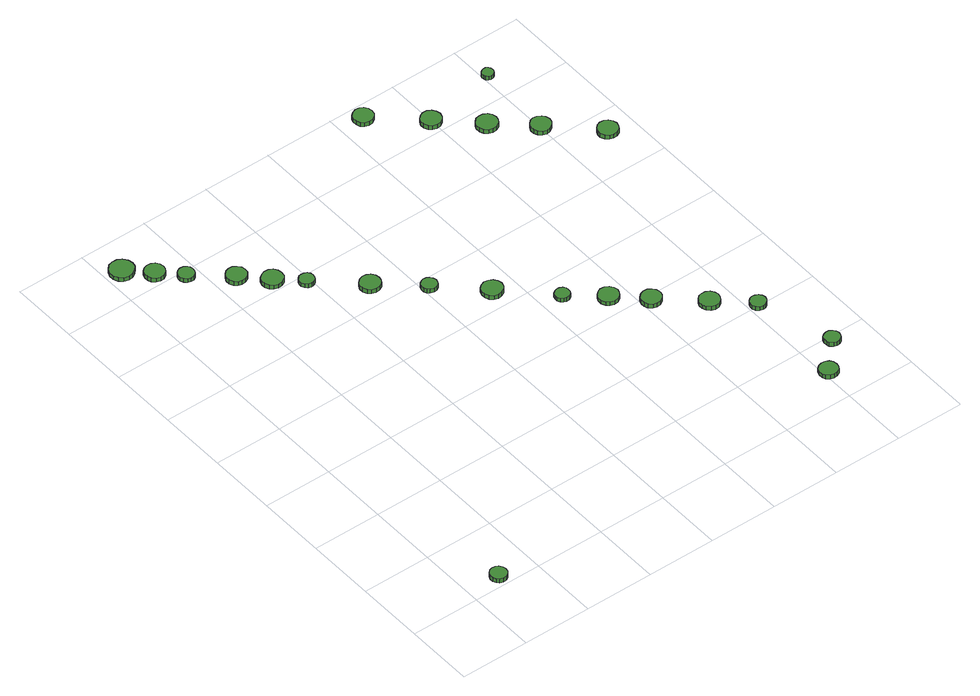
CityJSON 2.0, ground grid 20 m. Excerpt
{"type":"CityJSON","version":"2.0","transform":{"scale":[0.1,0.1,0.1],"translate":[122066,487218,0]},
"CityObjects":{
"tree1":{"type":"SolitaryVegetationObject","attributes":{"function":"something"},"geometry":[{"type":"MultiSurface","lod":"1","boundaries":[[[0,1,2,3,4,5,6,7,8,9,10,11,12,13,14]],[[15,16,17,18,19,20,21,22,23,24,25,26,27,28,29]],[[0,29,28,1]],[[1,28,27,2]],[[2,27,26,3]],[[3,26,25,4]],[[4,25,24,5]],[[5,24,23,6]],[[6,23,22,7]],[[7,22,21,8]],[[8,21,20,9]],[[9,20,19,10]],[[10,19,18,11]],[[11,18,17,12]],[[12,17,16,13]],[[13,16,15,14]],[[14,15,29,0]]]}]},
"tree2":{"type":"SolitaryVegetationObject","attributes":{"function":"something"},"geometry":[{"type":"MultiSurface","lod":"1","boundaries":[[[30,31,32,33,34,35,36,37,38,39,40,41,42,43,44]],[[45,46,47,48,49,50,51,52,53,54,55,56,57,58,59]],[[30,59,58,31]],[[31,58,57,32]],[[32,57,56,33]],[[33,56,55,34]],[[34,55,54,35]],[[35,54,53,36]],[[36,53,52,37]],[[37,52,51,38]],[[38,51,50,39]],[[39,50,49,40]],[[40,49,48,41]],[[41,48,47,42]],[[42,47,46,43]],[[43,46,45,44]],[[44,45,59,30]]]}]},
"tree3":{"type":"SolitaryVegetationObject","attributes":{"function":"something"},"geometry":[{"type":"MultiSurface","lod":"1","boundaries":[[[60,61,62,63,64,65,66,67,68,69,70,71,72,73,74]],[[75,76,77,78,79,80,81,82,83,84,85,86,87,88,89]],[[60,89,88,61]],[[61,88,87,62]],[[62,87,86,63]],[[63,86,85,64]],[[64,85,84,65]],[[65,84,83,66]],[[66,83,82,67]],[[67,82,81,68]],[[68,81,80,69]],[[69,80,79,70]],[[70,79,78,71]],[[71,78,77,72]],[[72,77,76,73]],[[73,76,75,74]],[[74,75,89,60]]]}]},
"tree4":{"type":"SolitaryVegetationObject","attributes":{"function":"something"},"geometry":[{"type":"MultiSurface","lod":"1","boundaries":[[[90,91,92,93,94,95,96,97,98,99,100,101,102,103,104]],[[105,106,107,108,109,110,111,112,113,114,115,116,117,118,119]],[[90,119,118,91]],[[91,118,117,92]],[[92,117,116,93]],[[93,116,115,94]],[[94,115,114,95]],[[95,114,113,96]],[[96,113,112,97]],[[97,112,111,98]],[[98,111,110,99]],[[99,110,109,100]],[[100,109,108,101]],[[101,108,107,102]],[[102,107,106,103]],[[103,106,105,104]],[[104,105,119,90]]]}]},
"tree5":{"type":"SolitaryVegetationObject","attributes":{"function":"something"},"geometry":[{"type":"MultiSurface","lod":"1","boundaries":[[[120,121,122,123,124,125,126,127,128,129,130,131,132,133,134]],[[135,136,137,138,139,140,141,142,143,144,145,146,147,148,149]],[[120,149,148,121]],[[121,148,147,122]],[[122,147,146,123]],[[123,146,145,124]],[[124,145,144,125]],[[125,144,143,126]],[[126,143,142,127]],[[127,142,141,128]],[[128,141,140,129]],[[129,140,139,130]],[[130,139,138,131]],[[131,138,137,132]],[[132,137,136,133]],[[133,136,135,134]],[[134,135,149,120]]]}]},
"tree6":{"type":"SolitaryVegetationObject","attributes":{"function":"something"},"geometry":[{"type":"MultiSurface","lod":"1","boundaries":[[[150,151,152,153,154,155,156,157,158,159,160,161,162,163,164]],[[165,166,167,168,169,170,171,172,173,174,175,176,177,178,179]],[[150,179,178,151]],[[151,178,177,152]],[[152,177,176,153]],[[153,176,175,154]],[[154,175,174,155]],[[155,174,173,156]],[[156,173,172,157]],[[157,172,171,158]],[[158,171,170,159]],[[159,170,169,160]],[[160,169,168,161]],[[161,168,167,162]],[[162,167,166,163]],[[163,166,165,164]],[[164,165,179,150]]]}]},
"tree7":{"type":"SolitaryVegetationObject","attributes":{"function":"something"},"geometry":[{"type":"MultiSurface","lod":"1","boundaries":[[[180,181,182,183,184,185,186,187,188,189,190,191,192,193,194]],[[195,196,197,198,199,200,201,202,203,204,205,206,207,208,209]],[[180,209,208,181]],[[181,208,207,182]],[[182,207,206,183]],[[183,206,205,184]],[[184,205,204,185]],[[185,204,203,186]],[[186,203,202,187]],[[187,202,201,188]],[[188,201,200,189]],[[189,200,199,190]],[[190,199,198,191]],[[191,198,197,192]],[[192,197,196,193]],[[193,196,195,194]],[[194,195,209,180]]]}]},
"tree8":{"type":"SolitaryVegetationObject","attributes":{"function":"something"},"geometry":[{"type":"MultiSurface","lod":"1","boundaries":[[[210,211,212,213,214,215,216,217,218,219,220,221,222,223,224]],[[225,226,227,228,229,230,231,232,233,234,235,236,237,238,239]],[[210,239,238,211]],[[211,238,237,212]],[[212,237,236,213]],[[213,236,235,214]],[[214,235,234,215]],[[215,234,233,216]],[[216,233,232,217]],[[217,232,231,218]],[[218,231,230,219]],[[219,230,229,220]],[[220,229,228,221]],[[221,228,227,222]],[[222,227,226,223]],[[223,226,225,224]],[[224,225,239,210]]]}]},
"tree9":{"type":"SolitaryVegetationObject","attributes":{"function":"something"},"geometry":[{"type":"MultiSurface","lod":"1","boundaries":[[[240,241,242,243,244,245,246,247,248,249,250,251,252,253,254]],[[255,256,257,258,259,260,261,262,263,264,265,266,267,268,269]],[[240,269,268,241]],[[241,268,267,242]],[[242,267,266,243]],[[243,266,265,244]],[[244,265,264,245]],[[245,264,263,246]],[[246,263,262,247]],[[247,262,261,248]],[[248,261,260,249]],[[249,260,259,250]],[[250,259,258,251]],[[251,258,257,252]],[[252,257,256,253]],[[253,256,255,254]],[[254,255,269,240]]]}]},
"tree10":{"type":"SolitaryVegetationObject","attributes":{"function":"something"},"geometry":[{"type":"MultiSurface","lod":"1","boundaries":[[[270,271,272,273,274,275,276,277,278,279,280,281,282,283,284]],[[285,286,287,288,289,290,291,292,293,294,295,296,297,298,299]],[[270,299,298,271]],[[271,298,297,272]],[[272,297,296,273]],[[273,296,295,274]],[[274,295,294,275]],[[275,294,293,276]],[[276,293,292,277]],[[277,292,291,278]],[[278,291,290,279]],[[279,290,289,280]],[[280,289,288,281]],[[281,288,287,282]],[[282,287,286,283]],[[283,286,285,284]],[[284,285,299,270]]]}]},
"tree11":{"type":"SolitaryVegetationObject","attributes":{"function":"something"},"geometry":[{"type":"MultiSurface","lod":"1","boundaries":[[[300,301,302,303,304,305,306,307,308,309,310,311,312,313,314]],[[315,316,317,318,319,320,321,322,323,324,325,326,327,328,329]],[[300,329,328,301]],[[301,328,327,302]],[[302,327,326,303]],[[303,326,325,304]],[[304,325,324,305]],[[305,324,323,306]],[[306,323,322,307]],[[307,322,321,308]],[[308,321,320,309]],[[309,320,319,310]],[[310,319,318,311]],[[311,318,317,312]],[[312,317,316,313]],[[313,316,315,314]],[[314,315,329,300]]]}]},
"tree12":{"type":"SolitaryVegetationObject","attributes":{"function":"something"},"geometry":[{"type":"MultiSurface","lod":"1","boundaries":[[[330,331,332,333,334,335,336,337,338,339,340,341,342,343,344]],[[345,346,347,348,349,350,351,352,353,354,355,356,357,358,359]],[[330,359,358,331]],[[331,358,357,332]],[[332,357,356,333]],[[333,356,355,334]],[[334,355,354,335]],[[335,354,353,336]],[[336,353,352,337]],[[337,352,351,338]],[[338,351,350,339]],[[339,350,349,340]],[[340,349,348,341]],[[341,348,347,342]],[[342,347,346,343]],[[343,346,345,344]],[[344,345,359,330]]]}]},
"tree13":{"type":"SolitaryVegetationObject","attributes":{"function":"something"},"geometry":[{"type":"MultiSurface","lod":"1","boundaries":[[[360,361,362,363,364,365,366,367,368,369,370,371,372,373,374]],[[375,376,377,378,379,380,381,382,383,384,385,386,387,388,389]],[[360,389,388,361]],[[361,388,387,362]],[[362,387,386,363]],[[363,386,385,364]],[[364,385,384,365]],[[365,384,383,366]],[[366,383,382,367]],[[367,382,381,368]],[[368,381,380,369]],[[369,380,379,370]],[[370,379,378,371]],[[371,378,377,372]],[[372,377,376,373]],[[373,376,375,374]],[[374,375,389,360]]]}]},
"tree14":{"type":"SolitaryVegetationObject","attributes":{"function":"something"},"geometry":[{"type":"MultiSurface","lod":"1","boundaries":[[[390,391,392,393,394,395,396,397,398,399,400,401,402,403,404]],[[405,406,407,408,409,410,411,412,413,414,415,416,417,418,419]],[[390,419,418,391]],[[391,418,417,392]],[[392,417,416,393]],[[393,416,415,394]],[[394,415,414,395]],[[395,414,413,396]],[[396,413,412,397]],[[397,412,411,398]],[[398,411,410,399]],[[399,410,409,400]],[[400,409,408,401]],[[401,408,407,402]],[[402,407,406,403]],[[403,406,405,404]],[[404,405,419,390]]]}]},
"tree15":{"type":"SolitaryVegetationObject","attributes":{"function":"something"},"geometry":[{"type":"MultiSurface","lod":"1","boundaries":[[[420,421,422,423,424,425,426,427,428,429,430,431,432,433,434]],[[435,436,437,438,439,440,441,442,443,444,445,446,447,448,449]],[[420,449,448,421]],[[421,448,447,422]],[[422,447,446,423]],[[423,446,445,424]],[[424,445,444,425]],[[425,444,443,426]],[[426,443,442,427]],[[427,442,441,428]],[[428,441,440,429]],[[429,440,439,430]],[[430,439,438,431]],[[431,438,437,432]],[[432,437,436,433]],[[433,436,435,434]],[[434,435,449,420]]]}]},
"tree16":{"type":"SolitaryVegetationObject","attributes":{"function":"something"},"geometry":[{"type":"MultiSurface","lod":"1","boundaries":[[[450,451,452,453,454,455,456,457,458,459,460,461,462,463,464]],[[465,466,467,468,469,470,471,472,473,474,475,476,477,478,479]],[[450,479,478,451]],[[451,478,477,452]],[[452,477,476,453]],[[453,476,475,454]],[[454,475,474,455]],[[455,474,473,456]],[[456,473,472,457]],[[457,472,471,458]],[[458,471,470,459]],[[459,470,469,460]],[[460,469,468,461]],[[461,468,467,462]],[[462,467,466,463]],[[463,466,465,464]],[[464,465,479,450]]]}]},
"tree17":{"type":"SolitaryVegetationObject","attributes":{"function":"something"},"geometry":[{"type":"MultiSurface","lod":"1","boundaries":[[[480,481,482,483,484,485,486,487,488,489,490,491,492,493,494]],[[495,496,497,498,499,500,501,502,503,504,505,506,507,508,509]],[[480,509,508,481]],[[481,508,507,482]],[[482,507,506,483]],[[483,506,505,484]],[[484,505,504,485]],[[485,504,503,486]],[[486,503,502,487]],[[487,502,501,488]],[[488,501,500,489]],[[489,500,499,490]],[[490,499,498,491]],[[491,498,497,492]],[[492,497,496,493]],[[493,496,495,494]],[[494,495,509,480]]]}]},
"tree18":{"type":"SolitaryVegetationObject","attributes":{"function":"something"},"geometry":[{"type":"MultiSurface","lod":"1","boundaries":[[[510,511,512,513,514,515,516,517,518,519,520,521,522,523,524]],[[525,526,527,528,529,530,531,532,533,534,535,536,537,538,539]],[[510,539,538,511]],[[511,538,537,512]],[[512,537,536,513]],[[513,536,535,514]],[[514,535,534,515]],[[515,534,533,516]],[[516,533,532,517]],[[517,532,531,518]],[[518,531,530,519]],[[519,530,529,520]],[[520,529,528,521]],[[521,528,527,522]],[[522,527,526,523]],[[523,526,525,524]],[[524,525,539,510]]]}]},
"tree19":{"type":"SolitaryVegetationObject","attributes":{"function":"something"},"geometry":[{"type":"MultiSurface","lod":"1","boundaries":[[[540,541,542,543,544,545,546,547,548,549,550,551,552,553,554]],[[555,556,557,558,559,560,561,562,563,564,565,566,567,568,569]],[[540,569,568,541]],[[541,568,567,542]],[[542,567,566,543]],[[543,566,565,544]],[[544,565,564,545]],[[545,564,563,546]],[[546,563,562,547]],[[547,562,561,548]],[[548,561,560,549]],[[549,560,559,550]],[[550,559,558,551]],[[551,558,557,552]],[[552,557,556,553]],[[553,556,555,554]],[[554,555,569,540]]]}]},
"tree20":{"type":"SolitaryVegetationObject","attributes":{"function":"something"},"geometry":[{"type":"MultiSurface","lod":"1","boundaries":[[[570,571,572,573,574,575,576,577,578,579,580,581,582,583,584]],[[585,586,587,588,589,590,591,592,593,594,595,596,597,598,599]],[[570,599,598,571]],[[571,598,597,572]],[[572,597,596,573]],[[573,596,595,574]],[[574,595,594,575]],[[575,594,593,576]],[[576,593,592,577]],[[577,592,591,578]],[[578,591,590,579]],[[579,590,589,580]],[[580,589,588,581]],[[581,588,587,582]],[[582,587,586,583]],[[583,586,585,584]],[[584,585,599,570]]]}]},
"tree21":{"type":"SolitaryVegetationObject","attributes":{"function":"something"},"geometry":[{"type":"MultiSurface","lod":"1","boundaries":[[[600,601,602,603,604,605,606,607,608,609,610,611,612,613,614]],[[615,616,617,618,619,620,621,622,623,624,625,626,627,628,629]],[[600,629,628,601]],[[601,628,627,602]],[[602,627,626,603]],[[603,626,625,604]],[[604,625,624,605]],[[605,624,623,606]],[[606,623,622,607]],[[607,622,621,608]],[[608,621,620,609]],[[609,620,619,610]],[[610,619,618,611]],[[611,618,617,612]],[[612,617,616,613]],[[613,616,615,614]],[[614,615,629,600]]]}]},
"tree22":{"type":"SolitaryVegetationObject","attributes":{"function":"something"},"geometry":[{"type":"MultiSurface","lod":"1","boundaries":[[[630,631,632,633,634,635,636,637,638,639,640,641,642,643,644]],[[645,646,647,648,649,650,651,652,653,654,655,656,657,658,659]],[[630,659,658,631]],[[631,658,657,632]],[[632,657,656,633]],[[633,656,655,634]],[[634,655,654,635]],[[635,654,653,636]],[[636,653,652,637]],[[637,652,651,638]],[[638,651,650,639]],[[639,650,649,640]],[[640,649,648,641]],[[641,648,647,642]],[[642,647,646,643]],[[643,646,645,644]],[[644,645,659,630]]]}]},
"tree23":{"type":"SolitaryVegetationObject","attributes":{"function":"something"},"geometry":[{"type":"MultiSurface","lod":"1","boundaries":[[[660,661,662,663,664,665,666,667,668,669,670,671,672,673,674]],[[675,676,677,678,679,680,681,682,683,684,685,686,687,688,689]],[[660,689,688,661]],[[661,688,687,662]],[[662,687,686,663]],[[663,686,685,664]],[[664,685,684,665]],[[665,684,683,666]],[[666,683,682,667]],[[667,682,681,668]],[[668,681,680,669]],[[669,680,679,670]],[[670,679,678,671]],[[671,678,677,672]],[[672,677,676,673]],[[673,676,675,674]],[[674,675,689,660]]]}]}
},
"vertices":[
[120,32,15],[118,42,15],[112,50,15],[104,55,15],[94,56,15],[84,53,15],[77,46,15],[73,37,15],[73,27,15],[77,18,15],[84,11,15],[94,8,15],[104,9,15],[112,14,15],[118,22,15],[118,22,2],[112,14,2],[104,9,2],[94,8,2],[84,11,2],[77,18,2],[73,27,2],[73,37,2],[77,46,2],[84,53,2],[94,56,2],[104,55,2],[112,50,2],[118,42,2],[120,32,2],
[78,1492,17],[75,1506,17],[66,1518,17],[54,1525,17],[40,1526,17],[26,1522,17],[16,1512,17],[10,1499,17],[10,1485,17],[16,1472,17],[26,1463,17],[40,1458,17],[54,1460,17],[66,1467,17],[75,1478,17],[75,1478,4],[66,1467,4],[54,1460,4],[40,1458,4],[26,1463,4],[16,1472,4],[10,1485,4],[10,1499,4],[16,1512,4],[26,1522,4],[40,1526,4],[54,1525,4],[66,1518,4],[75,1506,4],[78,1492,4],
[132,1435,16],[130,1447,16],[123,1456,16],[113,1462,16],[101,1463,16],[90,1460,16],[81,1452,16],[77,1441,16],[77,1429,16],[81,1419,16],[90,1411,16],[101,1407,16],[113,1408,16],[123,1414,16],[130,1424,16],[130,1424,3],[123,1414,3],[113,1408,3],[101,1407,3],[90,1411,3],[81,1419,3],[77,1429,3],[77,1441,3],[81,1452,3],[90,1460,3],[101,1463,3],[113,1462,3],[123,1456,3],[130,1447,3],[132,1435,3],
[185,1380,16],[183,1390,16],[178,1397,16],[170,1402,16],[160,1403,16],[151,1400,16],[144,1394,16],[140,1385,16],[140,1376,16],[144,1367,16],[151,1360,16],[160,1357,16],[170,1358,16],[178,1363,16],[183,1371,16],[183,1371,3],[178,1363,3],[170,1358,3],[160,1357,3],[151,1360,3],[144,1367,3],[140,1376,3],[140,1385,3],[144,1394,3],[151,1400,3],[160,1403,3],[170,1402,3],[178,1397,3],[183,1390,3],[185,1380,3],
[286,1296,17],[284,1308,17],[276,1318,17],[266,1324,17],[254,1325,17],[243,1321,17],[234,1313,17],[229,1302,17],[229,1290,17],[234,1279,17],[243,1271,17],[254,1268,17],[266,1269,17],[276,1275,17],[284,1285,17],[284,1285,4],[276,1275,4],[266,1269,4],[254,1268,4],[243,1271,4],[234,1279,4],[229,1290,4],[229,1302,4],[234,1313,4],[243,1321,4],[254,1325,4],[266,1324,4],[276,1318,4],[284,1308,4],[286,1296,4],
[351,1231,16],[349,1243,16],[342,1254,16],[331,1260,16],[318,1261,16],[307,1257,16],[297,1249,16],[292,1237,16],[292,1225,16],[297,1214,16],[307,1205,16],[318,1201,16],[331,1203,16],[342,1209,16],[349,1219,16],[349,1219,3],[342,1209,3],[331,1203,3],[318,1201,3],[307,1205,3],[297,1214,3],[292,1225,3],[292,1237,3],[297,1249,3],[307,1257,3],[318,1261,3],[331,1260,3],[342,1254,3],[349,1243,3],[351,1231,3],
[409,1175,15],[407,1184,15],[402,1191,15],[394,1195,15],[386,1196,15],[377,1194,15],[371,1188,15],[367,1180,15],[367,1171,15],[371,1163,15],[377,1157,15],[386,1154,15],[394,1155,15],[402,1159,15],[407,1167,15],[407,1167,2],[402,1159,2],[394,1155,2],[386,1154,2],[377,1157,2],[371,1163,2],[367,1171,2],[367,1180,2],[371,1188,2],[377,1194,2],[386,1196,2],[394,1195,2],[402,1191,2],[407,1184,2],[409,1175,2],
[533,1065,15],[531,1077,15],[524,1087,15],[513,1093,15],[501,1094,15],[490,1090,15],[481,1082,15],[476,1071,15],[476,1059,15],[481,1048,15],[490,1040,15],[501,1037,15],[513,1038,15],[524,1044,15],[531,1054,15],[531,1054,2],[524,1044,2],[513,1038,2],[501,1037,2],[490,1040,2],[481,1048,2],[476,1059,2],[476,1071,2],[481,1082,2],[490,1090,2],[501,1094,2],[513,1093,2],[524,1087,2],[531,1077,2],[533,1065,2],
[640,969,15],[638,978,15],[633,985,15],[625,990,15],[616,991,15],[607,988,15],[600,982,15],[596,974,15],[596,964,15],[600,956,15],[607,950,15],[616,947,15],[625,948,15],[633,952,15],[638,960,15],[638,960,2],[633,952,2],[625,948,2],[616,947,2],[607,950,2],[600,956,2],[596,964,2],[596,974,2],[600,982,2],[607,988,2],[616,991,2],[625,990,2],[633,985,2],[638,978,2],[640,969,2],
[763,858,14],[760,870,14],[753,880,14],[742,886,14],[730,888,14],[718,884,14],[709,876,14],[704,864,14],[704,852,14],[709,840,14],[718,832,14],[730,828,14],[742,830,14],[753,836,14],[760,846,14],[760,846,1],[753,836,1],[742,830,1],[730,828,1],[718,832,1],[709,840,1],[704,852,1],[704,864,1],[709,876,1],[718,884,1],[730,888,1],[742,886,1],[753,880,1],[760,870,1],[763,858,1],
[879,733,15],[878,741,15],[873,748,15],[865,752,15],[857,753,15],[849,750,15],[842,745,15],[839,737,15],[839,728,15],[842,720,15],[849,715,15],[857,712,15],[865,713,15],[873,717,15],[878,724,15],[878,724,2],[873,717,2],[865,713,2],[857,712,2],[849,715,2],[842,720,2],[839,728,2],[839,737,2],[842,745,2],[849,750,2],[857,753,2],[865,752,2],[873,748,2],[878,741,2],[879,733,2],
[976,656,15],[973,668,15],[966,678,15],[956,684,15],[944,685,15],[933,681,15],[924,673,15],[919,662,15],[919,650,15],[924,639,15],[933,631,15],[944,628,15],[956,629,15],[966,635,15],[973,645,15],[973,645,3],[966,635,3],[956,629,3],[944,628,3],[933,631,3],[924,639,3],[919,650,3],[919,662,3],[924,673,3],[933,681,3],[944,685,3],[956,684,3],[966,678,3],[973,668,3],[976,656,3],
[1055,582,15],[1052,594,15],[1045,604,15],[1035,610,15],[1023,611,15],[1012,607,15],[1003,599,15],[998,588,15],[998,576,15],[1003,565,15],[1012,557,15],[1023,554,15],[1035,555,15],[1045,561,15],[1052,571,15],[1052,571,2],[1045,561,2],[1035,555,2],[1023,554,2],[1012,557,2],[1003,565,2],[998,576,2],[998,588,2],[1003,599,2],[1012,607,2],[1023,611,2],[1035,610,2],[1045,604,2],[1052,594,2],[1055,582,2],
[1237,96,19],[1235,107,19],[1229,116,19],[1219,121,19],[1208,122,19],[1198,119,19],[1189,112,19],[1185,101,19],[1185,90,19],[1189,80,19],[1198,73,19],[1208,70,19],[1219,71,19],[1229,76,19],[1235,85,19],[1235,85,6],[1229,76,6],[1219,71,6],[1208,70,6],[1198,73,6],[1189,80,6],[1185,90,6],[1185,101,6],[1189,112,6],[1198,119,6],[1208,122,6],[1219,121,6],[1229,116,6],[1235,107,6],[1237,96,6],
[1164,484,16],[1161,495,16],[1154,505,16],[1144,511,16],[1132,512,16],[1121,509,16],[1112,501,16],[1107,490,16],[1107,478,16],[1112,467,16],[1121,459,16],[1132,455,16],[1144,456,16],[1154,462,16],[1161,472,16],[1161,472,3],[1154,462,3],[1144,456,3],[1132,455,3],[1121,459,3],[1112,467,3],[1107,478,3],[1107,490,3],[1112,501,3],[1121,509,3],[1132,512,3],[1144,511,3],[1154,505,3],[1161,495,3],[1164,484,3],
[899,1555,14],[897,1566,14],[890,1576,14],[880,1582,14],[868,1583,14],[857,1579,14],[848,1571,14],[844,1561,14],[844,1549,14],[848,1538,14],[857,1530,14],[868,1527,14],[880,1528,14],[890,1534,14],[897,1543,14],[897,1543,1],[890,1534,1],[880,1528,1],[868,1527,1],[857,1530,1],[848,1538,1],[844,1549,1],[844,1561,1],[848,1571,1],[857,1579,1],[868,1583,1],[880,1582,1],[890,1576,1],[897,1566,1],[899,1555,1],
[1312,180,20],[1310,189,20],[1304,197,20],[1296,202,20],[1287,203,20],[1278,200,20],[1270,194,20],[1267,185,20],[1267,175,20],[1270,167,20],[1278,160,20],[1287,157,20],[1296,158,20],[1304,163,20],[1310,171,20],[1310,171,7],[1304,163,7],[1296,158,7],[1287,157,7],[1278,160,7],[1270,167,7],[1267,175,7],[1267,185,7],[1270,194,7],[1278,200,7],[1287,203,7],[1296,202,7],[1304,197,7],[1310,189,7],[1312,180,7],
[1248,400,19],[1246,409,19],[1240,416,19],[1232,421,19],[1223,422,19],[1214,419,19],[1207,413,19],[1203,404,19],[1203,395,19],[1207,386,19],[1214,380,19],[1223,377,19],[1232,378,19],[1240,383,19],[1246,391,19],[1246,391,6],[1240,383,6],[1232,378,6],[1223,377,6],[1214,380,6],[1207,386,6],[1203,395,6],[1203,404,6],[1207,413,6],[1214,419,6],[1223,422,6],[1232,421,6],[1240,416,6],[1246,409,6],[1248,400,6],
[1026,1438,16],[1023,1450,16],[1016,1460,16],[1006,1466,16],[994,1467,16],[983,1463,16],[974,1455,16],[969,1444,16],[969,1432,16],[974,1421,16],[983,1413,16],[994,1410,16],[1006,1411,16],[1016,1417,16],[1023,1426,16],[1023,1426,3],[1016,1417,3],[1006,1411,3],[994,1410,3],[983,1413,3],[974,1421,3],[969,1432,3],[969,1444,3],[974,1455,3],[983,1463,3],[994,1467,3],[1006,1466,3],[1016,1460,3],[1023,1450,3],[1026,1438,3],
[1130,1341,15],[1127,1353,15],[1120,1363,15],[1109,1369,15],[1097,1370,15],[1085,1367,15],[1076,1358,15],[1071,1347,15],[1071,1334,15],[1076,1323,15],[1085,1315,15],[1097,1311,15],[1109,1312,15],[1120,1318,15],[1127,1329,15],[1127,1329,2],[1120,1318,2],[1109,1312,2],[1097,1311,2],[1085,1315,2],[1076,1323,2],[1071,1334,2],[1071,1347,2],[1076,1358,2],[1085,1367,2],[1097,1370,2],[1109,1369,2],[1120,1363,2],[1127,1353,2],[1130,1341,2],
[1231,1251,15],[1228,1263,15],[1221,1272,15],[1211,1278,15],[1199,1280,15],[1188,1276,15],[1179,1268,15],[1174,1257,15],[1174,1245,15],[1179,1234,15],[1188,1226,15],[1199,1222,15],[1211,1224,15],[1221,1230,15],[1228,1239,15],[1228,1239,2],[1221,1230,2],[1211,1224,2],[1199,1222,2],[1188,1226,2],[1179,1234,2],[1174,1245,2],[1174,1257,2],[1179,1268,2],[1188,1276,2],[1199,1280,2],[1211,1278,2],[1221,1272,2],[1228,1263,2],[1231,1251,2],
[1230,1481,16],[1229,1488,16],[1225,1493,16],[1219,1497,16],[1212,1497,16],[1206,1495,16],[1201,1491,16],[1198,1485,16],[1198,1478,16],[1201,1472,16],[1206,1467,16],[1212,1465,16],[1219,1466,16],[1225,1469,16],[1229,1475,16],[1229,1475,3],[1225,1469,3],[1219,1466,3],[1212,1465,3],[1206,1467,3],[1201,1472,3],[1198,1478,3],[1198,1485,3],[1201,1491,3],[1206,1495,3],[1212,1497,3],[1219,1497,3],[1225,1493,3],[1229,1488,3],[1230,1481,3],
[1355,1136,13],[1352,1147,13],[1345,1157,13],[1335,1163,13],[1323,1164,13],[1312,1160,13],[1303,1152,13],[1298,1142,13],[1298,1130,13],[1303,1119,13],[1312,1111,13],[1323,1107,13],[1335,1108,13],[1345,1114,13],[1352,1124,13],[1352,1124,0],[1345,1114,0],[1335,1108,0],[1323,1107,0],[1312,1111,0],[1303,1119,0],[1298,1130,0],[1298,1142,0],[1303,1152,0],[1312,1160,0],[1323,1164,0],[1335,1163,0],[1345,1157,0],[1352,1147,0],[1355,1136,0]
]}
